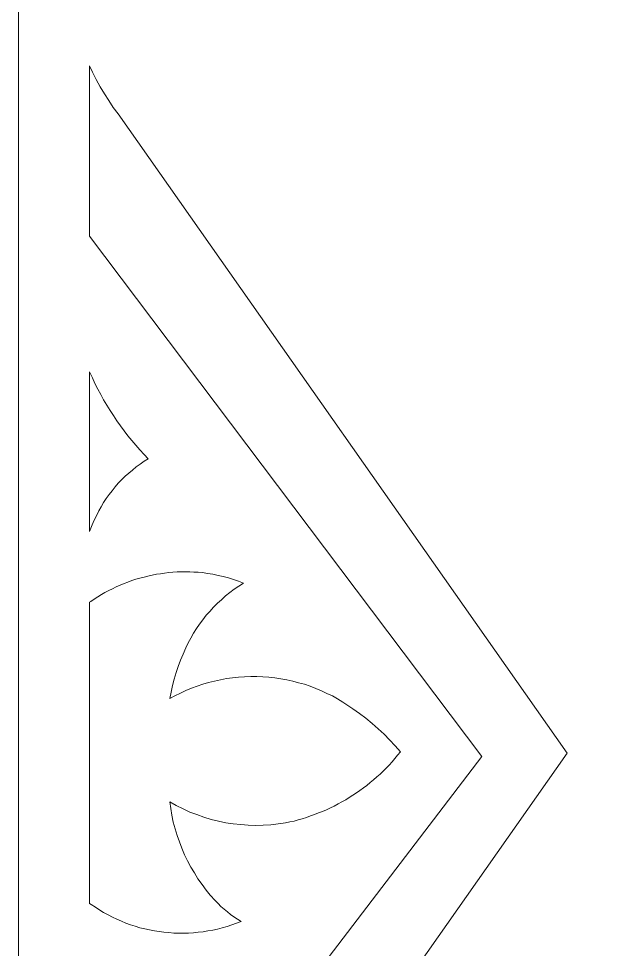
# Model space of a CAD drawing. Header units: centimetres. Extents: x -9.4 to 6.3, y -13 to 13.6.
# Drawn here: x -0.54 to 2.86, y -0.82 to 4.41 of the extents above; entities that cross this region are included whole.
import ezdxf

# ---------------------------------------------------------------- set-up
doc = ezdxf.new("R2010")
doc.units = ezdxf.units.CM
doc.header["$MEASUREMENT"] = 0
doc.layers.add('layer 1', color=7, linetype='Continuous')

msp = doc.modelspace()

# ---------------------------------------------------------------- linework, layer by layer
at = {"layer": 'layer 1', "color": 242, "lineweight": 9}
for points, knots in [([(-0.53695, 13.58709), (-0.53695, 13.58709), (6.25027, 13.58709), (6.25027, 13.58709), (6.25027, 13.58709), (6.25027, 13.58709), (6.25027, -13.01887), (6.25027, -13.01887), (6.25027, -13.01887), (6.25027, -13.01887), (-0.53695, -13.01887), (-0.53695, -13.01887), (-0.53695, -13.01887), (-0.53695, -13.01887), (-0.53695, 13.58709), (-0.53695, 13.58709)], [0, 0, 0, 0, 0.2, 0.2, 0.2, 0.2, 0.4, 0.4, 0.4, 0.4, 0.6, 0.6, 0.6, 0.6, 1, 1, 1, 1]), ([(-0.13758, -3.58455), (-0.13758, -3.58455), (-0.13758, -2.62827), (-0.13758, -2.62827), (-0.13758, -2.62827), (-0.13758, -2.62827), (2.07004, 0.26356), (2.07004, 0.26356), (2.07004, 0.26356), (2.07004, 0.26356), (-0.13758, 3.19039), (-0.13758, 3.19039), (-0.13758, 3.19039), (-0.13758, 3.19039), (-0.13758, 4.14888), (-0.13758, 4.14888), (-0.13758, 4.14888), (-0.13758, 4.14888), (-0.12063, 4.1131), (-0.12063, 4.1131), (-0.12063, 4.1131), (-0.12063, 4.1131), (-0.09947, 4.07185), (-0.09947, 4.07185), (-0.09947, 4.07185), (-0.09947, 4.07185), (-0.07727, 4.03168), (-0.07727, 4.03168), (-0.07727, 4.03168), (-0.07727, 4.03168), (-0.05401, 3.99151), (-0.05401, 3.99151), (-0.05401, 3.99151), (-0.05401, 3.99151), (-0.02864, 3.95345), (-0.02864, 3.95345), (-0.02864, 3.95345), (-0.02864, 3.95345), (-0.00432, 3.91537), (-0.00432, 3.91537), (-0.00432, 3.91537), (-0.00432, 3.91537), (0.02316, 3.87837), (0.02316, 3.87837), (0.02316, 3.87837), (0.02316, 3.87837), (2.55216, 0.28153), (2.55216, 0.28153), (2.55216, 0.28153), (2.55216, 0.28153), (-0.03498, -3.39884), (-0.03498, -3.39884), (-0.03498, -3.39884), (-0.03498, -3.39884), (-0.05612, -3.43056), (-0.05612, -3.43056), (-0.05612, -3.43056), (-0.05612, -3.43056), (-0.0741, -3.46333), (-0.0741, -3.46333), (-0.0741, -3.46333), (-0.0741, -3.46333), (-0.09313, -3.49504), (-0.09313, -3.49504), (-0.09313, -3.49504), (-0.09313, -3.49504), (-0.1111, -3.52887), (-0.1111, -3.52887), (-0.1111, -3.52887), (-0.1111, -3.52887), (-0.12803, -3.56272), (-0.12803, -3.56272), (-0.12803, -3.56272), (-0.12803, -3.56272), (-0.13758, -3.58455), (-0.13758, -3.58455)], [0, 0, 0, 0, 0.05, 0.05, 0.05, 0.05, 0.1, 0.1, 0.1, 0.1, 0.15, 0.15, 0.15, 0.15, 0.2, 0.2, 0.2, 0.2, 0.25, 0.25, 0.25, 0.25, 0.3, 0.3, 0.3, 0.3, 0.35, 0.35, 0.35, 0.35, 0.4, 0.4, 0.4, 0.4, 0.45, 0.45, 0.45, 0.45, 0.5, 0.5, 0.5, 0.5, 0.55, 0.55, 0.55, 0.55, 0.6, 0.6, 0.6, 0.6, 0.65, 0.65, 0.65, 0.65, 0.7, 0.7, 0.7, 0.7, 0.75, 0.75, 0.75, 0.75, 0.8, 0.8, 0.8, 0.8, 0.85, 0.85, 0.85, 0.85, 0.9, 0.9, 0.9, 0.9, 1, 1, 1, 1]), ([(-0.13758, 1.52919), (-0.13758, 1.52919), (-0.13758, 2.42745), (-0.13758, 2.42745), (-0.13758, 2.42745), (-0.13758, 2.42745), (-0.13649, 2.42463), (-0.13649, 2.42463), (-0.13649, 2.42463), (-0.13649, 2.42463), (-0.12169, 2.3929), (-0.12169, 2.3929), (-0.12169, 2.3929), (-0.12169, 2.3929), (-0.10687, 2.36118), (-0.10687, 2.36118), (-0.10687, 2.36118), (-0.10687, 2.36118), (-0.09101, 2.32947), (-0.09101, 2.32947), (-0.09101, 2.32947), (-0.09101, 2.32947), (-0.0741, 2.29987), (-0.0741, 2.29987), (-0.0741, 2.29987), (-0.0741, 2.29987), (-0.05824, 2.26921), (-0.05824, 2.26921), (-0.05824, 2.26921), (-0.05824, 2.26921), (-0.04027, 2.23961), (-0.04027, 2.23961), (-0.04027, 2.23961), (-0.04027, 2.23961), (-0.02124, 2.20999), (-0.02124, 2.20999), (-0.02124, 2.20999), (-0.02124, 2.20999), (-0.00327, 2.18145), (-0.00327, 2.18145), (-0.00327, 2.18145), (-0.00327, 2.18145), (0.01682, 2.15185), (0.01682, 2.15185), (0.01682, 2.15185), (0.01682, 2.15185), (0.03691, 2.12436), (0.03691, 2.12436), (0.03691, 2.12436), (0.03691, 2.12436), (0.05807, 2.09582), (0.05807, 2.09582), (0.05807, 2.09582), (0.05807, 2.09582), (0.07815, 2.06728), (0.07815, 2.06728), (0.07815, 2.06728), (0.07815, 2.06728), (0.10035, 2.04188), (0.10035, 2.04188), (0.10035, 2.04188), (0.10035, 2.04188), (0.12361, 2.0144), (0.12361, 2.0144), (0.12361, 2.0144), (0.12361, 2.0144), (0.14581, 1.98903), (0.14581, 1.98903), (0.14581, 1.98903), (0.14581, 1.98903), (0.16907, 1.9626), (0.16907, 1.9626), (0.16907, 1.9626), (0.16907, 1.9626), (0.19338, 1.93723), (0.19338, 1.93723), (0.19338, 1.93723), (0.19338, 1.93723), (0.17013, 1.92454), (0.17013, 1.92454), (0.17013, 1.92454), (0.17013, 1.92454), (0.14687, 1.90868), (0.14687, 1.90868), (0.14687, 1.90868), (0.14687, 1.90868), (0.12467, 1.89281), (0.12467, 1.89281), (0.12467, 1.89281), (0.12467, 1.89281), (0.10458, 1.87484), (0.10458, 1.87484), (0.10458, 1.87484), (0.10458, 1.87484), (0.08344, 1.85792), (0.08344, 1.85792), (0.08344, 1.85792), (0.08344, 1.85792), (0.0623, 1.83995), (0.0623, 1.83995), (0.0623, 1.83995), (0.0623, 1.83995), (0.04325, 1.81986), (0.04325, 1.81986), (0.04325, 1.81986), (0.04325, 1.81986), (0.02422, 1.80083), (0.02422, 1.80083), (0.02422, 1.80083), (0.02422, 1.80083), (0.00625, 1.78075), (0.00625, 1.78075), (0.00625, 1.78075), (0.00625, 1.78075), (-0.01067, 1.75855), (-0.01067, 1.75855), (-0.01067, 1.75855), (-0.01067, 1.75855), (-0.02758, 1.7374), (-0.02758, 1.7374), (-0.02758, 1.7374), (-0.02758, 1.7374), (-0.04344, 1.71519), (-0.04344, 1.71519), (-0.04344, 1.71519), (-0.04344, 1.71519), (-0.05824, 1.69193), (-0.05824, 1.69193), (-0.05824, 1.69193), (-0.05824, 1.69193), (-0.07304, 1.66867), (-0.07304, 1.66867), (-0.07304, 1.66867), (-0.07304, 1.66867), (-0.08573, 1.64541), (-0.08573, 1.64541), (-0.08573, 1.64541), (-0.08573, 1.64541), (-0.09735, 1.62004), (-0.09735, 1.62004), (-0.09735, 1.62004), (-0.09735, 1.62004), (-0.11321, 1.58938), (-0.11321, 1.58938), (-0.11321, 1.58938), (-0.11321, 1.58938), (-0.12697, 1.55661), (-0.12697, 1.55661), (-0.12697, 1.55661), (-0.12697, 1.55661), (-0.13758, 1.52919), (-0.13758, 1.52919)], [0, 0, 0, 0, 0.025641, 0.025641, 0.025641, 0.025641, 0.0512821, 0.0512821, 0.0512821, 0.0512821, 0.0769231, 0.0769231, 0.0769231, 0.0769231, 0.1025641, 0.1025641, 0.1025641, 0.1025641, 0.1282051, 0.1282051, 0.1282051, 0.1282051, 0.1538462, 0.1538462, 0.1538462, 0.1538462, 0.1794872, 0.1794872, 0.1794872, 0.1794872, 0.2051282, 0.2051282, 0.2051282, 0.2051282, 0.2307692, 0.2307692, 0.2307692, 0.2307692, 0.2564103, 0.2564103, 0.2564103, 0.2564103, 0.2820513, 0.2820513, 0.2820513, 0.2820513, 0.3076923, 0.3076923, 0.3076923, 0.3076923, 0.3333333, 0.3333333, 0.3333333, 0.3333333, 0.3589744, 0.3589744, 0.3589744, 0.3589744, 0.3846154, 0.3846154, 0.3846154, 0.3846154, 0.4102564, 0.4102564, 0.4102564, 0.4102564, 0.4358974, 0.4358974, 0.4358974, 0.4358974, 0.4615385, 0.4615385, 0.4615385, 0.4615385, 0.4871795, 0.4871795, 0.4871795, 0.4871795, 0.5128205, 0.5128205, 0.5128205, 0.5128205, 0.5384615, 0.5384615, 0.5384615, 0.5384615, 0.5641026, 0.5641026, 0.5641026, 0.5641026, 0.5897436, 0.5897436, 0.5897436, 0.5897436, 0.6153846, 0.6153846, 0.6153846, 0.6153846, 0.6410256, 0.6410256, 0.6410256, 0.6410256, 0.6666667, 0.6666667, 0.6666667, 0.6666667, 0.6923077, 0.6923077, 0.6923077, 0.6923077, 0.7179487, 0.7179487, 0.7179487, 0.7179487, 0.7435897, 0.7435897, 0.7435897, 0.7435897, 0.7692308, 0.7692308, 0.7692308, 0.7692308, 0.7948718, 0.7948718, 0.7948718, 0.7948718, 0.8205128, 0.8205128, 0.8205128, 0.8205128, 0.8461538, 0.8461538, 0.8461538, 0.8461538, 0.8717949, 0.8717949, 0.8717949, 0.8717949, 0.8974359, 0.8974359, 0.8974359, 0.8974359, 0.9230769, 0.9230769, 0.9230769, 0.9230769, 0.9487179, 0.9487179, 0.9487179, 0.9487179, 1, 1, 1, 1]), ([(-0.13758, -0.56366), (-0.13758, -0.56366), (-0.13758, 1.13093), (-0.13758, 1.13093), (-0.13758, 1.13093), (-0.13758, 1.13093), (-0.1312, 1.13581), (-0.1312, 1.13581), (-0.1312, 1.13581), (-0.1312, 1.13581), (-0.1111, 1.14849), (-0.1111, 1.14849), (-0.1111, 1.14849), (-0.1111, 1.14849), (-0.09101, 1.16118), (-0.09101, 1.16118), (-0.09101, 1.16118), (-0.09101, 1.16118), (-0.07093, 1.17387), (-0.07093, 1.17387), (-0.07093, 1.17387), (-0.07093, 1.17387), (-0.05084, 1.18549), (-0.05084, 1.18549), (-0.05084, 1.18549), (-0.05084, 1.18549), (-0.0297, 1.19712), (-0.0297, 1.19712), (-0.0297, 1.19712), (-0.0297, 1.19712), (-0.0075, 1.20664), (-0.0075, 1.20664), (-0.0075, 1.20664), (-0.0075, 1.20664), (0.01259, 1.21723), (0.01259, 1.21723), (0.01259, 1.21723), (0.01259, 1.21723), (0.03479, 1.22674), (0.03479, 1.22674), (0.03479, 1.22674), (0.03479, 1.22674), (0.05701, 1.23626), (0.05701, 1.23626), (0.05701, 1.23626), (0.05701, 1.23626), (0.07815, 1.24471), (0.07815, 1.24471), (0.07815, 1.24471), (0.07815, 1.24471), (0.10141, 1.25317), (0.10141, 1.25317), (0.10141, 1.25317), (0.10141, 1.25317), (0.12361, 1.26057), (0.12361, 1.26057), (0.12361, 1.26057), (0.12361, 1.26057), (0.14581, 1.26691), (0.14581, 1.26691), (0.14581, 1.26691), (0.14581, 1.26691), (0.16907, 1.2722), (0.16907, 1.2722), (0.16907, 1.2722), (0.16907, 1.2722), (0.19127, 1.27854), (0.19127, 1.27854), (0.19127, 1.27854), (0.19127, 1.27854), (0.21453, 1.28277), (0.21453, 1.28277), (0.21453, 1.28277), (0.21453, 1.28277), (0.23886, 1.28806), (0.23886, 1.28806), (0.23886, 1.28806), (0.23886, 1.28806), (0.26106, 1.29123), (0.26106, 1.29123), (0.26106, 1.29123), (0.26106, 1.29123), (0.28432, 1.29546), (0.28432, 1.29546), (0.28432, 1.29546), (0.28432, 1.29546), (0.30863, 1.29757), (0.30863, 1.29757), (0.30863, 1.29757), (0.30863, 1.29757), (0.33189, 1.29969), (0.33189, 1.29969), (0.33189, 1.29969), (0.33189, 1.29969), (0.35515, 1.3018), (0.35515, 1.3018), (0.35515, 1.3018), (0.35515, 1.3018), (0.37946, 1.3018), (0.37946, 1.3018), (0.37946, 1.3018), (0.37946, 1.3018), (0.40274, 1.30286), (0.40274, 1.30286), (0.40274, 1.30286), (0.40274, 1.30286), (0.42705, 1.3018), (0.42705, 1.3018), (0.42705, 1.3018), (0.42705, 1.3018), (0.45031, 1.30074), (0.45031, 1.30074), (0.45031, 1.30074), (0.45031, 1.30074), (0.47357, 1.29969), (0.47357, 1.29969), (0.47357, 1.29969), (0.47357, 1.29969), (0.49788, 1.29757), (0.49788, 1.29757), (0.49788, 1.29757), (0.49788, 1.29757), (0.52642, 1.29334), (0.52642, 1.29334), (0.52642, 1.29334), (0.52642, 1.29334), (0.55708, 1.28806), (0.55708, 1.28806), (0.55708, 1.28806), (0.55708, 1.28806), (0.5867, 1.28171), (0.5867, 1.28171), (0.5867, 1.28171), (0.5867, 1.28171), (0.61524, 1.27537), (0.61524, 1.27537), (0.61524, 1.27537), (0.61524, 1.27537), (0.64484, 1.26797), (0.64484, 1.26797), (0.64484, 1.26797), (0.64484, 1.26797), (0.67233, 1.25846), (0.67233, 1.25846), (0.67233, 1.25846), (0.67233, 1.25846), (0.70087, 1.24894), (0.70087, 1.24894), (0.70087, 1.24894), (0.70087, 1.24894), (0.72836, 1.23837), (0.72836, 1.23837), (0.72836, 1.23837), (0.72836, 1.23837), (0.70299, 1.22146), (0.70299, 1.22146), (0.70299, 1.22146), (0.70299, 1.22146), (0.67656, 1.20452), (0.67656, 1.20452), (0.67656, 1.20452), (0.67656, 1.20452), (0.65225, 1.18549), (0.65225, 1.18549), (0.65225, 1.18549), (0.65225, 1.18549), (0.62793, 1.16647), (0.62793, 1.16647), (0.62793, 1.16647), (0.62793, 1.16647), (0.60467, 1.14532), (0.60467, 1.14532), (0.60467, 1.14532), (0.60467, 1.14532), (0.58247, 1.12524), (0.58247, 1.12524), (0.58247, 1.12524), (0.58247, 1.12524), (0.56025, 1.10304), (0.56025, 1.10304), (0.56025, 1.10304), (0.56025, 1.10304), (0.53911, 1.07978), (0.53911, 1.07978), (0.53911, 1.07978), (0.53911, 1.07978), (0.51902, 1.05758), (0.51902, 1.05758), (0.51902, 1.05758), (0.51902, 1.05758), (0.5, 1.03219), (0.5, 1.03219), (0.5, 1.03219), (0.5, 1.03219), (0.48097, 1.00787), (0.48097, 1.00787), (0.48097, 1.00787), (0.48097, 1.00787), (0.46405, 0.9825), (0.46405, 0.9825), (0.46405, 0.9825), (0.46405, 0.9825), (0.44819, 0.95607), (0.44819, 0.95607), (0.44819, 0.95607), (0.44819, 0.95607), (0.43234, 0.92964), (0.43234, 0.92964), (0.43234, 0.92964), (0.43234, 0.92964), (0.41754, 0.90216), (0.41754, 0.90216), (0.41754, 0.90216), (0.41754, 0.90216), (0.40379, 0.87467), (0.40379, 0.87467), (0.40379, 0.87467), (0.40379, 0.87467), (0.38898, 0.83977), (0.38898, 0.83977), (0.38898, 0.83977), (0.38898, 0.83977), (0.37523, 0.80594), (0.37523, 0.80594), (0.37523, 0.80594), (0.37523, 0.80594), (0.36149, 0.76999), (0.36149, 0.76999), (0.36149, 0.76999), (0.36149, 0.76999), (0.34986, 0.73511), (0.34986, 0.73511), (0.34986, 0.73511), (0.34986, 0.73511), (0.33823, 0.69809), (0.33823, 0.69809), (0.33823, 0.69809), (0.33823, 0.69809), (0.32872, 0.66215), (0.32872, 0.66215), (0.32872, 0.66215), (0.32872, 0.66215), (0.32132, 0.62515), (0.32132, 0.62515), (0.32132, 0.62515), (0.32132, 0.62515), (0.31392, 0.5892), (0.31392, 0.5892), (0.31392, 0.5892), (0.31392, 0.5892), (0.34352, 0.60506), (0.34352, 0.60506), (0.34352, 0.60506), (0.34352, 0.60506), (0.37418, 0.61986), (0.37418, 0.61986), (0.37418, 0.61986), (0.37418, 0.61986), (0.40485, 0.63466), (0.40485, 0.63466), (0.40485, 0.63466), (0.40485, 0.63466), (0.43657, 0.64735), (0.43657, 0.64735), (0.43657, 0.64735), (0.43657, 0.64735), (0.46828, 0.65897), (0.46828, 0.65897), (0.46828, 0.65897), (0.46828, 0.65897), (0.50105, 0.6706), (0.50105, 0.6706), (0.50105, 0.6706), (0.50105, 0.6706), (0.53277, 0.67906), (0.53277, 0.67906), (0.53277, 0.67906), (0.53277, 0.67906), (0.56662, 0.68752), (0.56662, 0.68752), (0.56662, 0.68752), (0.56662, 0.68752), (0.59939, 0.69492), (0.59939, 0.69492), (0.59939, 0.69492), (0.59939, 0.69492), (0.63427, 0.70128), (0.63427, 0.70128), (0.63427, 0.70128), (0.63427, 0.70128), (0.66705, 0.70551), (0.66705, 0.70551), (0.66705, 0.70551), (0.66705, 0.70551), (0.70193, 0.70974), (0.70193, 0.70974), (0.70193, 0.70974), (0.70193, 0.70974), (0.73472, 0.71185), (0.73472, 0.71185), (0.73472, 0.71185), (0.73472, 0.71185), (0.76961, 0.71291), (0.76961, 0.71291), (0.76961, 0.71291), (0.76961, 0.71291), (0.80344, 0.71291), (0.80344, 0.71291), (0.80344, 0.71291), (0.80344, 0.71291), (0.83832, 0.71185), (0.83832, 0.71185), (0.83832, 0.71185), (0.83832, 0.71185), (0.8711, 0.70868), (0.8711, 0.70868), (0.8711, 0.70868), (0.8711, 0.70868), (0.906, 0.70551), (0.906, 0.70551), (0.906, 0.70551), (0.906, 0.70551), (0.93877, 0.70022), (0.93877, 0.70022), (0.93877, 0.70022), (0.93877, 0.70022), (0.97366, 0.69386), (0.97366, 0.69386), (0.97366, 0.69386), (0.97366, 0.69386), (1.00643, 0.68646), (1.00643, 0.68646), (1.00643, 0.68646), (1.00643, 0.68646), (1.0392, 0.678), (1.0392, 0.678), (1.0392, 0.678), (1.0392, 0.678), (1.07197, 0.66955), (1.07197, 0.66955), (1.07197, 0.66955), (1.07197, 0.66955), (1.10476, 0.65792), (1.10476, 0.65792), (1.10476, 0.65792), (1.10476, 0.65792), (1.13648, 0.64629), (1.13648, 0.64629), (1.13648, 0.64629), (1.13648, 0.64629), (1.16819, 0.63255), (1.16819, 0.63255), (1.16819, 0.63255), (1.16819, 0.63255), (1.19885, 0.61775), (1.19885, 0.61775), (1.19885, 0.61775), (1.19885, 0.61775), (1.22951, 0.604), (1.22951, 0.604), (1.22951, 0.604), (1.22951, 0.604), (1.25913, 0.58709), (1.25913, 0.58709), (1.25913, 0.58709), (1.25913, 0.58709), (1.28873, 0.56912), (1.28873, 0.56912), (1.28873, 0.56912), (1.28873, 0.56912), (1.31727, 0.55009), (1.31727, 0.55009), (1.31727, 0.55009), (1.31727, 0.55009), (1.34476, 0.53212), (1.34476, 0.53212), (1.34476, 0.53212), (1.34476, 0.53212), (1.38176, 0.50567), (1.38176, 0.50567), (1.38176, 0.50567), (1.38176, 0.50567), (1.41878, 0.47924), (1.41878, 0.47924), (1.41878, 0.47924), (1.41878, 0.47924), (1.45261, 0.44964), (1.45261, 0.44964), (1.45261, 0.44964), (1.45261, 0.44964), (1.48749, 0.41898), (1.48749, 0.41898), (1.48749, 0.41898), (1.48749, 0.41898), (1.52026, 0.38938), (1.52026, 0.38938), (1.52026, 0.38938), (1.52026, 0.38938), (1.55198, 0.35659), (1.55198, 0.35659), (1.55198, 0.35659), (1.55198, 0.35659), (1.58264, 0.32382), (1.58264, 0.32382), (1.58264, 0.32382), (1.58264, 0.32382), (1.61226, 0.28893), (1.61226, 0.28893), (1.61226, 0.28893), (1.61226, 0.28893), (1.5964, 0.27096), (1.5964, 0.27096), (1.5964, 0.27096), (1.5964, 0.27096), (1.58052, 0.25193), (1.58052, 0.25193), (1.58052, 0.25193), (1.58052, 0.25193), (1.56572, 0.2329), (1.56572, 0.2329), (1.56572, 0.2329), (1.56572, 0.2329), (1.54881, 0.21493), (1.54881, 0.21493), (1.54881, 0.21493), (1.54881, 0.21493), (1.53189, 0.19802), (1.53189, 0.19802), (1.53189, 0.19802), (1.53189, 0.19802), (1.51498, 0.18108), (1.51498, 0.18108), (1.51498, 0.18108), (1.51498, 0.18108), (1.49806, 0.16417), (1.49806, 0.16417), (1.49806, 0.16417), (1.49806, 0.16417), (1.48009, 0.14831), (1.48009, 0.14831), (1.48009, 0.14831), (1.48009, 0.14831), (1.46106, 0.13245), (1.46106, 0.13245), (1.46106, 0.13245), (1.46106, 0.13245), (1.44309, 0.1166), (1.44309, 0.1166), (1.44309, 0.1166), (1.44309, 0.1166), (1.42406, 0.10074), (1.42406, 0.10074), (1.42406, 0.10074), (1.42406, 0.10074), (1.40502, 0.08594), (1.40502, 0.08594), (1.40502, 0.08594), (1.40502, 0.08594), (1.38493, 0.0722), (1.38493, 0.0722), (1.38493, 0.0722), (1.38493, 0.0722), (1.3659, 0.05845), (1.3659, 0.05845), (1.3659, 0.05845), (1.3659, 0.05845), (1.34476, 0.04471), (1.34476, 0.04471), (1.34476, 0.04471), (1.34476, 0.04471), (1.32467, 0.03202), (1.32467, 0.03202), (1.32467, 0.03202), (1.32467, 0.03202), (1.30459, 0.01934), (1.30459, 0.01934), (1.30459, 0.01934), (1.30459, 0.01934), (1.28344, 0.00769), (1.28344, 0.00769), (1.28344, 0.00769), (1.28344, 0.00769), (1.26124, -0.00394), (1.26124, -0.00394), (1.26124, -0.00394), (1.26124, -0.00394), (1.24008, -0.01557), (1.24008, -0.01557), (1.24008, -0.01557), (1.24008, -0.01557), (1.21894, -0.02614), (1.21894, -0.02614), (1.21894, -0.02614), (1.21894, -0.02614), (1.19568, -0.03671), (1.19568, -0.03671), (1.19568, -0.03671), (1.19568, -0.03671), (1.17454, -0.04622), (1.17454, -0.04622), (1.17454, -0.04622), (1.17454, -0.04622), (1.15234, -0.05468), (1.15234, -0.05468), (1.15234, -0.05468), (1.15234, -0.05468), (1.12908, -0.06314), (1.12908, -0.06314), (1.12908, -0.06314), (1.12908, -0.06314), (1.10688, -0.0716), (1.10688, -0.0716), (1.10688, -0.0716), (1.10688, -0.0716), (1.08362, -0.08005), (1.08362, -0.08005), (1.08362, -0.08005), (1.08362, -0.08005), (1.06035, -0.08745), (1.06035, -0.08745), (1.06035, -0.08745), (1.06035, -0.08745), (1.03709, -0.0938), (1.03709, -0.0938), (1.03709, -0.0938), (1.03709, -0.0938), (1.01383, -0.10014), (1.01383, -0.10014), (1.01383, -0.10014), (1.01383, -0.10014), (0.98952, -0.10543), (0.98952, -0.10543), (0.98952, -0.10543), (0.98952, -0.10543), (0.96626, -0.11071), (0.96626, -0.11071), (0.96626, -0.11071), (0.96626, -0.11071), (0.92397, -0.116), (0.92397, -0.116), (0.92397, -0.116), (0.92397, -0.116), (0.88272, -0.12128), (0.88272, -0.12128), (0.88272, -0.12128), (0.88272, -0.12128), (0.84044, -0.1234), (0.84044, -0.1234), (0.84044, -0.1234), (0.84044, -0.1234), (0.79709, -0.12445), (0.79709, -0.12445), (0.79709, -0.12445), (0.79709, -0.12445), (0.75586, -0.1234), (0.75586, -0.1234), (0.75586, -0.1234), (0.75586, -0.1234), (0.71356, -0.12023), (0.71356, -0.12023), (0.71356, -0.12023), (0.71356, -0.12023), (0.67127, -0.116), (0.67127, -0.116), (0.67127, -0.116), (0.67127, -0.116), (0.62899, -0.10965), (0.62899, -0.10965), (0.62899, -0.10965), (0.62899, -0.10965), (0.58776, -0.1012), (0.58776, -0.1012), (0.58776, -0.1012), (0.58776, -0.1012), (0.54651, -0.09062), (0.54651, -0.09062), (0.54651, -0.09062), (0.54651, -0.09062), (0.50634, -0.07794), (0.50634, -0.07794), (0.50634, -0.07794), (0.50634, -0.07794), (0.46617, -0.0642), (0.46617, -0.0642), (0.46617, -0.0642), (0.46617, -0.0642), (0.42705, -0.0494), (0.42705, -0.0494), (0.42705, -0.0494), (0.42705, -0.0494), (0.38898, -0.03142), (0.38898, -0.03142), (0.38898, -0.03142), (0.38898, -0.03142), (0.35092, -0.0124), (0.35092, -0.0124), (0.35092, -0.0124), (0.35092, -0.0124), (0.31392, 0.00875), (0.31392, 0.00875), (0.31392, 0.00875), (0.31392, 0.00875), (0.3192, -0.03037), (0.3192, -0.03037), (0.3192, -0.03037), (0.3192, -0.03037), (0.32555, -0.06737), (0.32555, -0.06737), (0.32555, -0.06737), (0.32555, -0.06737), (0.334, -0.10648), (0.334, -0.10648), (0.334, -0.10648), (0.334, -0.10648), (0.34458, -0.14348), (0.34458, -0.14348), (0.34458, -0.14348), (0.34458, -0.14348), (0.35515, -0.18156), (0.35515, -0.18156), (0.35515, -0.18156), (0.35515, -0.18156), (0.36889, -0.2175), (0.36889, -0.2175), (0.36889, -0.2175), (0.36889, -0.2175), (0.38263, -0.25345), (0.38263, -0.25345), (0.38263, -0.25345), (0.38263, -0.25345), (0.39745, -0.28939), (0.39745, -0.28939), (0.39745, -0.28939), (0.39745, -0.28939), (0.41437, -0.32429), (0.41437, -0.32429), (0.41437, -0.32429), (0.41437, -0.32429), (0.43339, -0.35918), (0.43339, -0.35918), (0.43339, -0.35918), (0.43339, -0.35918), (0.45242, -0.39195), (0.45242, -0.39195), (0.45242, -0.39195), (0.45242, -0.39195), (0.47251, -0.42578), (0.47251, -0.42578), (0.47251, -0.42578), (0.47251, -0.42578), (0.49577, -0.45644), (0.49577, -0.45644), (0.49577, -0.45644), (0.49577, -0.45644), (0.51902, -0.48815), (0.51902, -0.48815), (0.51902, -0.48815), (0.51902, -0.48815), (0.54228, -0.51777), (0.54228, -0.51777), (0.54228, -0.51777), (0.54228, -0.51777), (0.56873, -0.54737), (0.56873, -0.54737), (0.56873, -0.54737), (0.56873, -0.54737), (0.58564, -0.56429), (0.58564, -0.56429), (0.58564, -0.56429), (0.58564, -0.56429), (0.6015, -0.58014), (0.6015, -0.58014), (0.6015, -0.58014), (0.6015, -0.58014), (0.61947, -0.596), (0.61947, -0.596), (0.61947, -0.596), (0.61947, -0.596), (0.6385, -0.6108), (0.6385, -0.6108), (0.6385, -0.6108), (0.6385, -0.6108), (0.65647, -0.6256), (0.65647, -0.6256), (0.65647, -0.6256), (0.65647, -0.6256), (0.6755, -0.63935), (0.6755, -0.63935), (0.6755, -0.63935), (0.6755, -0.63935), (0.69559, -0.65203), (0.69559, -0.65203), (0.69559, -0.65203), (0.69559, -0.65203), (0.71567, -0.66474), (0.71567, -0.66474), (0.71567, -0.66474), (0.71567, -0.66474), (0.68925, -0.67531), (0.68925, -0.67531), (0.68925, -0.67531), (0.68925, -0.67531), (0.66282, -0.68482), (0.66282, -0.68482), (0.66282, -0.68482), (0.66282, -0.68482), (0.63744, -0.69328), (0.63744, -0.69328), (0.63744, -0.69328), (0.63744, -0.69328), (0.60996, -0.70174), (0.60996, -0.70174), (0.60996, -0.70174), (0.60996, -0.70174), (0.58353, -0.70808), (0.58353, -0.70808), (0.58353, -0.70808), (0.58353, -0.70808), (0.55708, -0.71336), (0.55708, -0.71336), (0.55708, -0.71336), (0.55708, -0.71336), (0.52854, -0.71865), (0.52854, -0.71865), (0.52854, -0.71865), (0.52854, -0.71865), (0.50211, -0.72288), (0.50211, -0.72288), (0.50211, -0.72288), (0.50211, -0.72288), (0.47462, -0.72605), (0.47462, -0.72605), (0.47462, -0.72605), (0.47462, -0.72605), (0.44714, -0.72922), (0.44714, -0.72922), (0.44714, -0.72922), (0.44714, -0.72922), (0.41965, -0.73028), (0.41965, -0.73028), (0.41965, -0.73028), (0.41965, -0.73028), (0.39109, -0.73134), (0.39109, -0.73134), (0.39109, -0.73134), (0.39109, -0.73134), (0.36466, -0.73134), (0.36466, -0.73134), (0.36466, -0.73134), (0.36466, -0.73134), (0.33612, -0.73028), (0.33612, -0.73028), (0.33612, -0.73028), (0.33612, -0.73028), (0.30969, -0.72817), (0.30969, -0.72817), (0.30969, -0.72817), (0.30969, -0.72817), (0.28115, -0.72605), (0.28115, -0.72605), (0.28115, -0.72605), (0.28115, -0.72605), (0.25472, -0.72182), (0.25472, -0.72182), (0.25472, -0.72182), (0.25472, -0.72182), (0.22723, -0.71759), (0.22723, -0.71759), (0.22723, -0.71759), (0.22723, -0.71759), (0.19973, -0.71231), (0.19973, -0.71231), (0.19973, -0.71231), (0.19973, -0.71231), (0.1733, -0.70702), (0.1733, -0.70702), (0.1733, -0.70702), (0.1733, -0.70702), (0.14581, -0.70068), (0.14581, -0.70068), (0.14581, -0.70068), (0.14581, -0.70068), (0.11938, -0.69222), (0.11938, -0.69222), (0.11938, -0.69222), (0.11938, -0.69222), (0.09295, -0.68376), (0.09295, -0.68376), (0.09295, -0.68376), (0.09295, -0.68376), (0.06652, -0.67425), (0.06652, -0.67425), (0.06652, -0.67425), (0.06652, -0.67425), (0.04219, -0.66368), (0.04219, -0.66368), (0.04219, -0.66368), (0.04219, -0.66368), (0.01576, -0.65309), (0.01576, -0.65309), (0.01576, -0.65309), (0.01576, -0.65309), (-0.00855, -0.64146), (-0.00855, -0.64146), (-0.00855, -0.64146), (-0.00855, -0.64146), (-0.03287, -0.62877), (-0.03287, -0.62877), (-0.03287, -0.62877), (-0.03287, -0.62877), (-0.05824, -0.61503), (-0.05824, -0.61503), (-0.05824, -0.61503), (-0.05824, -0.61503), (-0.08044, -0.60129), (-0.08044, -0.60129), (-0.08044, -0.60129), (-0.08044, -0.60129), (-0.10475, -0.58543), (-0.10475, -0.58543), (-0.10475, -0.58543), (-0.10475, -0.58543), (-0.12803, -0.57063), (-0.12803, -0.57063), (-0.12803, -0.57063), (-0.12803, -0.57063), (-0.13758, -0.56366), (-0.13758, -0.56366)], [0, 0, 0, 0, 0.0048077, 0.0048077, 0.0048077, 0.0048077, 0.0096154, 0.0096154, 0.0096154, 0.0096154, 0.0144231, 0.0144231, 0.0144231, 0.0144231, 0.0192308, 0.0192308, 0.0192308, 0.0192308, 0.0240385, 0.0240385, 0.0240385, 0.0240385, 0.0288462, 0.0288462, 0.0288462, 0.0288462, 0.0336538, 0.0336538, 0.0336538, 0.0336538, 0.0384615, 0.0384615, 0.0384615, 0.0384615, 0.0432692, 0.0432692, 0.0432692, 0.0432692, 0.0480769, 0.0480769, 0.0480769, 0.0480769, 0.0528846, 0.0528846, 0.0528846, 0.0528846, 0.0576923, 0.0576923, 0.0576923, 0.0576923, 0.0625, 0.0625, 0.0625, 0.0625, 0.0673077, 0.0673077, 0.0673077, 0.0673077, 0.0721154, 0.0721154, 0.0721154, 0.0721154, 0.0769231, 0.0769231, 0.0769231, 0.0769231, 0.0817308, 0.0817308, 0.0817308, 0.0817308, 0.0865385, 0.0865385, 0.0865385, 0.0865385, 0.0913462, 0.0913462, 0.0913462, 0.0913462, 0.0961538, 0.0961538, 0.0961538, 0.0961538, 0.1009615, 0.1009615, 0.1009615, 0.1009615, 0.1057692, 0.1057692, 0.1057692, 0.1057692, 0.1105769, 0.1105769, 0.1105769, 0.1105769, 0.1153846, 0.1153846, 0.1153846, 0.1153846, 0.1201923, 0.1201923, 0.1201923, 0.1201923, 0.125, 0.125, 0.125, 0.125, 0.1298077, 0.1298077, 0.1298077, 0.1298077, 0.1346154, 0.1346154, 0.1346154, 0.1346154, 0.1394231, 0.1394231, 0.1394231, 0.1394231, 0.1442308, 0.1442308, 0.1442308, 0.1442308, 0.1490385, 0.1490385, 0.1490385, 0.1490385, 0.1538462, 0.1538462, 0.1538462, 0.1538462, 0.1586538, 0.1586538, 0.1586538, 0.1586538, 0.1634615, 0.1634615, 0.1634615, 0.1634615, 0.1682692, 0.1682692, 0.1682692, 0.1682692, 0.1730769, 0.1730769, 0.1730769, 0.1730769, 0.1778846, 0.1778846, 0.1778846, 0.1778846, 0.1826923, 0.1826923, 0.1826923, 0.1826923, 0.1875, 0.1875, 0.1875, 0.1875, 0.1923077, 0.1923077, 0.1923077, 0.1923077, 0.1971154, 0.1971154, 0.1971154, 0.1971154, 0.2019231, 0.2019231, 0.2019231, 0.2019231, 0.2067308, 0.2067308, 0.2067308, 0.2067308, 0.2115385, 0.2115385, 0.2115385, 0.2115385, 0.2163462, 0.2163462, 0.2163462, 0.2163462, 0.2211538, 0.2211538, 0.2211538, 0.2211538, 0.2259615, 0.2259615, 0.2259615, 0.2259615, 0.2307692, 0.2307692, 0.2307692, 0.2307692, 0.2355769, 0.2355769, 0.2355769, 0.2355769, 0.2403846, 0.2403846, 0.2403846, 0.2403846, 0.2451923, 0.2451923, 0.2451923, 0.2451923, 0.25, 0.25, 0.25, 0.25, 0.2548077, 0.2548077, 0.2548077, 0.2548077, 0.2596154, 0.2596154, 0.2596154, 0.2596154, 0.2644231, 0.2644231, 0.2644231, 0.2644231, 0.2692308, 0.2692308, 0.2692308, 0.2692308, 0.2740385, 0.2740385, 0.2740385, 0.2740385, 0.2788462, 0.2788462, 0.2788462, 0.2788462, 0.2836538, 0.2836538, 0.2836538, 0.2836538, 0.2884615, 0.2884615, 0.2884615, 0.2884615, 0.2932692, 0.2932692, 0.2932692, 0.2932692, 0.2980769, 0.2980769, 0.2980769, 0.2980769, 0.3028846, 0.3028846, 0.3028846, 0.3028846, 0.3076923, 0.3076923, 0.3076923, 0.3076923, 0.3125, 0.3125, 0.3125, 0.3125, 0.3173077, 0.3173077, 0.3173077, 0.3173077, 0.3221154, 0.3221154, 0.3221154, 0.3221154, 0.3269231, 0.3269231, 0.3269231, 0.3269231, 0.3317308, 0.3317308, 0.3317308, 0.3317308, 0.3365385, 0.3365385, 0.3365385, 0.3365385, 0.3413462, 0.3413462, 0.3413462, 0.3413462, 0.3461538, 0.3461538, 0.3461538, 0.3461538, 0.3509615, 0.3509615, 0.3509615, 0.3509615, 0.3557692, 0.3557692, 0.3557692, 0.3557692, 0.3605769, 0.3605769, 0.3605769, 0.3605769, 0.3653846, 0.3653846, 0.3653846, 0.3653846, 0.3701923, 0.3701923, 0.3701923, 0.3701923, 0.375, 0.375, 0.375, 0.375, 0.3798077, 0.3798077, 0.3798077, 0.3798077, 0.3846154, 0.3846154, 0.3846154, 0.3846154, 0.3894231, 0.3894231, 0.3894231, 0.3894231, 0.3942308, 0.3942308, 0.3942308, 0.3942308, 0.3990385, 0.3990385, 0.3990385, 0.3990385, 0.4038462, 0.4038462, 0.4038462, 0.4038462, 0.4086538, 0.4086538, 0.4086538, 0.4086538, 0.4134615, 0.4134615, 0.4134615, 0.4134615, 0.4182692, 0.4182692, 0.4182692, 0.4182692, 0.4230769, 0.4230769, 0.4230769, 0.4230769, 0.4278846, 0.4278846, 0.4278846, 0.4278846, 0.4326923, 0.4326923, 0.4326923, 0.4326923, 0.4375, 0.4375, 0.4375, 0.4375, 0.4423077, 0.4423077, 0.4423077, 0.4423077, 0.4471154, 0.4471154, 0.4471154, 0.4471154, 0.4519231, 0.4519231, 0.4519231, 0.4519231, 0.4567308, 0.4567308, 0.4567308, 0.4567308, 0.4615385, 0.4615385, 0.4615385, 0.4615385, 0.4663462, 0.4663462, 0.4663462, 0.4663462, 0.4711538, 0.4711538, 0.4711538, 0.4711538, 0.4759615, 0.4759615, 0.4759615, 0.4759615, 0.4807692, 0.4807692, 0.4807692, 0.4807692, 0.4855769, 0.4855769, 0.4855769, 0.4855769, 0.4903846, 0.4903846, 0.4903846, 0.4903846, 0.4951923, 0.4951923, 0.4951923, 0.4951923, 0.5, 0.5, 0.5, 0.5, 0.5048077, 0.5048077, 0.5048077, 0.5048077, 0.5096154, 0.5096154, 0.5096154, 0.5096154, 0.5144231, 0.5144231, 0.5144231, 0.5144231, 0.5192308, 0.5192308, 0.5192308, 0.5192308, 0.5240385, 0.5240385, 0.5240385, 0.5240385, 0.5288462, 0.5288462, 0.5288462, 0.5288462, 0.5336538, 0.5336538, 0.5336538, 0.5336538, 0.5384615, 0.5384615, 0.5384615, 0.5384615, 0.5432692, 0.5432692, 0.5432692, 0.5432692, 0.5480769, 0.5480769, 0.5480769, 0.5480769, 0.5528846, 0.5528846, 0.5528846, 0.5528846, 0.5576923, 0.5576923, 0.5576923, 0.5576923, 0.5625, 0.5625, 0.5625, 0.5625, 0.5673077, 0.5673077, 0.5673077, 0.5673077, 0.5721154, 0.5721154, 0.5721154, 0.5721154, 0.5769231, 0.5769231, 0.5769231, 0.5769231, 0.5817308, 0.5817308, 0.5817308, 0.5817308, 0.5865385, 0.5865385, 0.5865385, 0.5865385, 0.5913462, 0.5913462, 0.5913462, 0.5913462, 0.5961538, 0.5961538, 0.5961538, 0.5961538, 0.6009615, 0.6009615, 0.6009615, 0.6009615, 0.6057692, 0.6057692, 0.6057692, 0.6057692, 0.6105769, 0.6105769, 0.6105769, 0.6105769, 0.6153846, 0.6153846, 0.6153846, 0.6153846, 0.6201923, 0.6201923, 0.6201923, 0.6201923, 0.625, 0.625, 0.625, 0.625, 0.6298077, 0.6298077, 0.6298077, 0.6298077, 0.6346154, 0.6346154, 0.6346154, 0.6346154, 0.6394231, 0.6394231, 0.6394231, 0.6394231, 0.6442308, 0.6442308, 0.6442308, 0.6442308, 0.6490385, 0.6490385, 0.6490385, 0.6490385, 0.6538462, 0.6538462, 0.6538462, 0.6538462, 0.6586538, 0.6586538, 0.6586538, 0.6586538, 0.6634615, 0.6634615, 0.6634615, 0.6634615, 0.6682692, 0.6682692, 0.6682692, 0.6682692, 0.6730769, 0.6730769, 0.6730769, 0.6730769, 0.6778846, 0.6778846, 0.6778846, 0.6778846, 0.6826923, 0.6826923, 0.6826923, 0.6826923, 0.6875, 0.6875, 0.6875, 0.6875, 0.6923077, 0.6923077, 0.6923077, 0.6923077, 0.6971154, 0.6971154, 0.6971154, 0.6971154, 0.7019231, 0.7019231, 0.7019231, 0.7019231, 0.7067308, 0.7067308, 0.7067308, 0.7067308, 0.7115385, 0.7115385, 0.7115385, 0.7115385, 0.7163462, 0.7163462, 0.7163462, 0.7163462, 0.7211538, 0.7211538, 0.7211538, 0.7211538, 0.7259615, 0.7259615, 0.7259615, 0.7259615, 0.7307692, 0.7307692, 0.7307692, 0.7307692, 0.7355769, 0.7355769, 0.7355769, 0.7355769, 0.7403846, 0.7403846, 0.7403846, 0.7403846, 0.7451923, 0.7451923, 0.7451923, 0.7451923, 0.75, 0.75, 0.75, 0.75, 0.7548077, 0.7548077, 0.7548077, 0.7548077, 0.7596154, 0.7596154, 0.7596154, 0.7596154, 0.7644231, 0.7644231, 0.7644231, 0.7644231, 0.7692308, 0.7692308, 0.7692308, 0.7692308, 0.7740385, 0.7740385, 0.7740385, 0.7740385, 0.7788462, 0.7788462, 0.7788462, 0.7788462, 0.7836538, 0.7836538, 0.7836538, 0.7836538, 0.7884615, 0.7884615, 0.7884615, 0.7884615, 0.7932692, 0.7932692, 0.7932692, 0.7932692, 0.7980769, 0.7980769, 0.7980769, 0.7980769, 0.8028846, 0.8028846, 0.8028846, 0.8028846, 0.8076923, 0.8076923, 0.8076923, 0.8076923, 0.8125, 0.8125, 0.8125, 0.8125, 0.8173077, 0.8173077, 0.8173077, 0.8173077, 0.8221154, 0.8221154, 0.8221154, 0.8221154, 0.8269231, 0.8269231, 0.8269231, 0.8269231, 0.8317308, 0.8317308, 0.8317308, 0.8317308, 0.8365385, 0.8365385, 0.8365385, 0.8365385, 0.8413462, 0.8413462, 0.8413462, 0.8413462, 0.8461538, 0.8461538, 0.8461538, 0.8461538, 0.8509615, 0.8509615, 0.8509615, 0.8509615, 0.8557692, 0.8557692, 0.8557692, 0.8557692, 0.8605769, 0.8605769, 0.8605769, 0.8605769, 0.8653846, 0.8653846, 0.8653846, 0.8653846, 0.8701923, 0.8701923, 0.8701923, 0.8701923, 0.875, 0.875, 0.875, 0.875, 0.8798077, 0.8798077, 0.8798077, 0.8798077, 0.8846154, 0.8846154, 0.8846154, 0.8846154, 0.8894231, 0.8894231, 0.8894231, 0.8894231, 0.8942308, 0.8942308, 0.8942308, 0.8942308, 0.8990385, 0.8990385, 0.8990385, 0.8990385, 0.9038462, 0.9038462, 0.9038462, 0.9038462, 0.9086538, 0.9086538, 0.9086538, 0.9086538, 0.9134615, 0.9134615, 0.9134615, 0.9134615, 0.9182692, 0.9182692, 0.9182692, 0.9182692, 0.9230769, 0.9230769, 0.9230769, 0.9230769, 0.9278846, 0.9278846, 0.9278846, 0.9278846, 0.9326923, 0.9326923, 0.9326923, 0.9326923, 0.9375, 0.9375, 0.9375, 0.9375, 0.9423077, 0.9423077, 0.9423077, 0.9423077, 0.9471154, 0.9471154, 0.9471154, 0.9471154, 0.9519231, 0.9519231, 0.9519231, 0.9519231, 0.9567308, 0.9567308, 0.9567308, 0.9567308, 0.9615385, 0.9615385, 0.9615385, 0.9615385, 0.9663462, 0.9663462, 0.9663462, 0.9663462, 0.9711538, 0.9711538, 0.9711538, 0.9711538, 0.9759615, 0.9759615, 0.9759615, 0.9759615, 0.9807692, 0.9807692, 0.9807692, 0.9807692, 0.9855769, 0.9855769, 0.9855769, 0.9855769, 0.9903846, 0.9903846, 0.9903846, 0.9903846, 1, 1, 1, 1])]:
    msp.add_open_spline(points, degree=3, knots=knots, dxfattribs=at)

doc.saveas('drawing.dxf')
